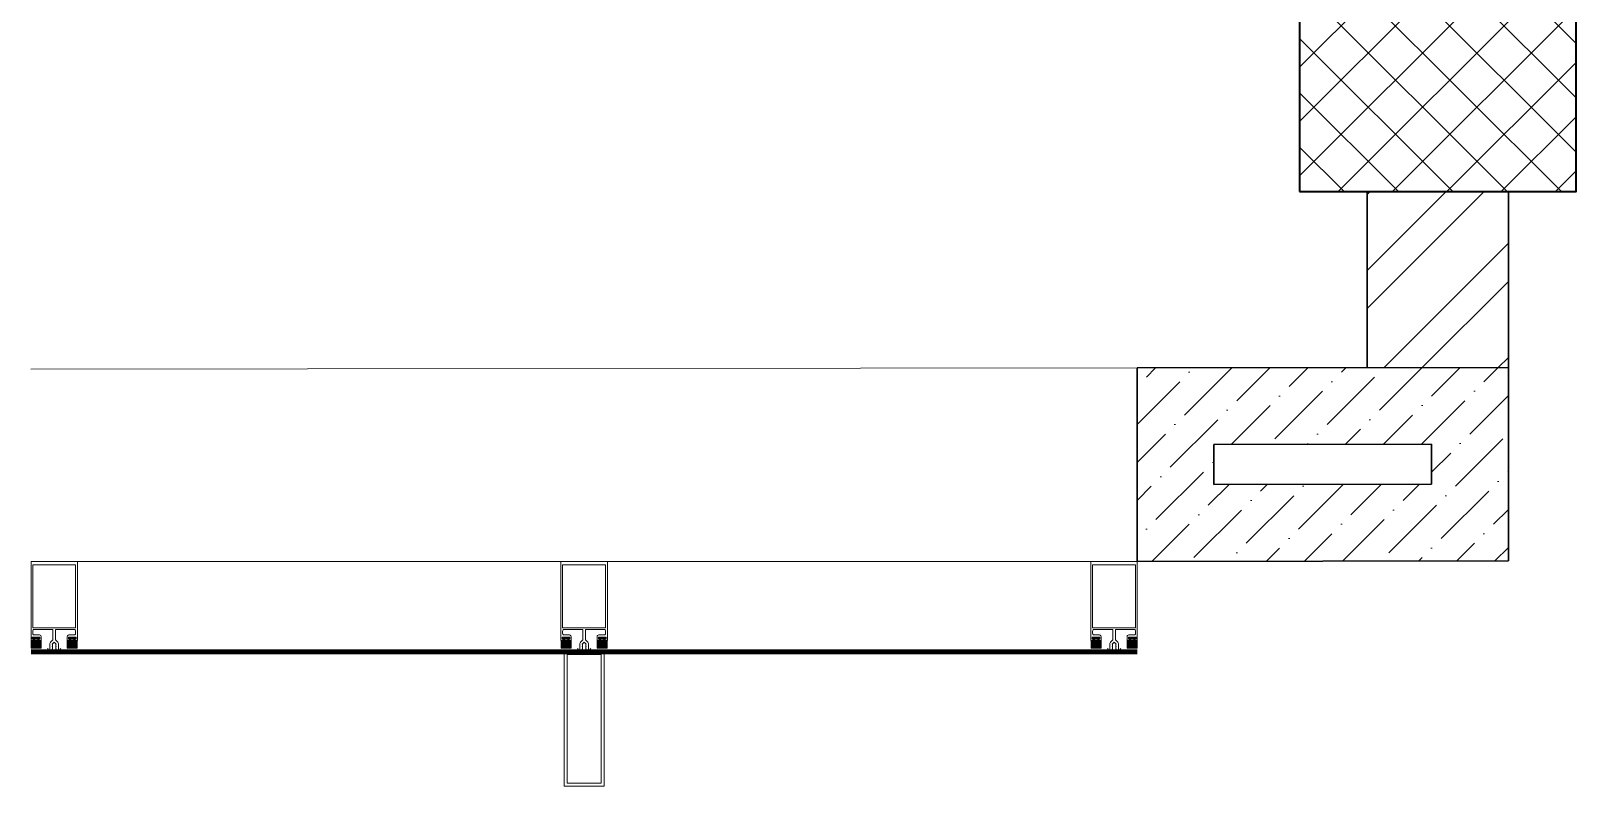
# Model space of a CAD drawing. Header units: millimetres. Extents: x 8275 to 147087, y -297470 to -191881.
# Drawn here: x 54468 to 56982, y -255717 to -254488 of the extents above; entities that cross this region are included whole.
import ezdxf

# ---------------------------------------------------------------- set-up
doc = ezdxf.new("R2010")
doc.units = ezdxf.units.MM
doc.header["$LTSCALE"] = 250
doc.header["$MEASUREMENT"] = 0
for name, color, linetype, lineweight in [('col', 6, 'Continuous', 40), ('ele', 51, 'Continuous', 18), ('hatch', 9, 'Continuous', 0), ('wall', 1, 'Continuous', 30), ('win', 4, 'Continuous', 20)]:
    doc.layers.add(name, color=color, linetype=linetype, lineweight=lineweight)
pattern_1 = [(45, (-6686.7244, -321362.3454), (2e-16, 2.326009148), [4.93421053, -1.64473684]), (135, (-6685.5614, -321361.1824), (2e-16, 2.326009148), [4.93421053, -1.64473684])]

# ---------------------------------------------------------------- blocks, each defined once
blk = doc.blocks.new('A$C31941232')
at = {"layer": 'hatch'}
h = blk.add_hatch(dxfattribs=at)
h.set_pattern_fill('ANSI37', color=256, scale=500, style=0)
h.set_pattern_definition([(45, (21686.71, 3084.37), (-44.194174, 44.194174), []), (135, (21686.71, 3084.37), (-44.194174, -44.194174), [])])
h.paths.add_polyline_path([(-82013.6, 5738.7), (-81563.6, 5738.7), (-81563.6, 6938.7), (-82013.6, 6938.7)])
at = {"layer": 'col', "elevation": 16013.2}
blk.add_lwpolyline([(-82013.6, 5738.7), (-81563.6, 5738.7), (-81563.6, 6938.7), (-82013.6, 6938.7)], close=True, dxfattribs=at)

msp = doc.modelspace()

# ---------------------------------------------------------------- hatches: boundary and pattern name
at = {"layer": 'hatch'}
h = msp.add_hatch(dxfattribs=at)
h.set_pattern_fill('ANSI32', color=256, scale=350, style=0)
h.set_pattern_definition([(45, (-6686.72, -321362.35), (-92.80777, 92.80777), []), (45, (-6624.85, -321362.35), (-92.80777, 92.80777), [])])
h.paths.add_polyline_path([(56872.4, -254749.3), (56642.4, -254749.3), (56642.3, -255035.5), (56872.3, -255035.5)])
h = msp.add_hatch(dxfattribs=at)
h.set_pattern_fill('ANSI36', color=256, scale=350, style=0)
h.set_pattern_definition([(45, (-6686.724, -321362.345), (23.201941, 85.073785), [109.375, -21.875, 0, -21.875])])
h.paths.add_polyline_path([(56872.3, -255350.5), (56268.1, -255350.5), (56268.1, -255036.2), (56872.3, -255036.2)])
h.paths.add_polyline_path([(56393.1, -255161), (56747.3, -255161), (56747.3, -255225.5), (56393.1, -255225.5)], flags=16)
h = msp.add_hatch(dxfattribs=at)
h.set_pattern_fill('AR-HBONE', color=256, scale=0.411184, style=0)
h.set_pattern_definition(pattern_1)
h.paths.add_polyline_path([(54474, -255477.9), (54474, -255479.9), (54479.5, -255479.9), (54479.5, -255477.9)], flags=16)
h.paths.add_polyline_path([(54538.3, -255477.9), (54538.3, -255479.9), (54532.9, -255479.9), (54532.9, -255477.9)], flags=16)
edge = h.paths.add_edge_path()
edge.add_arc((54484.3, -255492.1), 0.685, 180, 360, ccw=False)
edge.add_arc((54482.9, -255492.1), 0.685, 180, 360, ccw=False)
edge.add_arc((54481.6, -255492.1), 0.685, 180, 360, ccw=False)
edge.add_arc((54480.2, -255492.1), 0.685, -180, 0, ccw=False)
edge.add_arc((54478.8, -255492.1), 0.685, -180, 0, ccw=False)
edge.add_arc((54477.5, -255492.1), 0.685, 180, 360, ccw=False)
edge.add_arc((54476.1, -255492.1), 0.685, 180, 360, ccw=False)
edge.add_arc((54474.7, -255492.1), 0.685, -180, 0, ccw=False)
edge.add_arc((54473.3, -255492.1), 0.685, 180, 360, ccw=False)
edge.add_arc((54472, -255492.1), 0.685, -180, 0, ccw=False)
edge.add_arc((54470.6, -255492.1), 0.685, 180, 360, ccw=False)
edge.add_arc((54469.2, -255492.1), 0.685, -180, 0, ccw=False)
edge.add_line((54468.5, -255492.1), (54468.5, -255479.9))
edge.add_line((54468.5, -255479.9), (54472.4, -255479.9))
edge.add_line((54472.4, -255479.9), (54472.4, -255477.9))
edge.add_line((54472.4, -255477.9), (54470.6, -255477.9))
edge.add_line((54470.6, -255477.9), (54472.3, -255474.5))
edge.add_line((54472.3, -255474.5), (54481.2, -255474.5))
edge.add_line((54481.2, -255474.5), (54482.9, -255477.9))
edge.add_line((54482.9, -255477.9), (54481.2, -255477.9))
edge.add_line((54481.2, -255477.9), (54481.2, -255479.9))
edge.add_line((54481.2, -255479.9), (54485, -255479.9))
edge.add_line((54485, -255479.9), (54485, -255492.1))
edge.add_arc((54528.1, -255492.1), 0.685, 180, 360)
edge.add_arc((54529.4, -255492.1), 0.685, 180, 360)
edge.add_arc((54530.8, -255492.1), 0.685, 180, 360)
edge.add_arc((54532.2, -255492.1), 0.685, 180, 360)
edge.add_arc((54533.5, -255492.1), 0.685, 180, 360)
edge.add_arc((54534.9, -255492.1), 0.685, 180, 360)
edge.add_arc((54536.3, -255492.1), 0.685, 180, 360)
edge.add_arc((54537.7, -255492.1), 0.685, 180, 360)
edge.add_arc((54539, -255492.1), 0.685, 180, 360)
edge.add_arc((54540.4, -255492.1), 0.685, 180, 360)
edge.add_arc((54541.8, -255492.1), 0.685, 180, 360)
edge.add_arc((54543.1, -255492.1), 0.685, 180, 360)
edge.add_line((54543.8, -255492.1), (54543.8, -255479.9))
edge.add_line((54543.8, -255479.9), (54540, -255479.9))
edge.add_line((54540, -255479.9), (54540, -255477.9))
edge.add_line((54540, -255477.9), (54541.8, -255477.9))
edge.add_line((54541.8, -255477.9), (54540.1, -255474.5))
edge.add_line((54540.1, -255474.5), (54531.2, -255474.5))
edge.add_line((54531.2, -255474.5), (54529.4, -255477.9))
edge.add_line((54529.4, -255477.9), (54531.2, -255477.9))
edge.add_line((54531.2, -255477.9), (54531.2, -255479.9))
edge.add_line((54531.2, -255479.9), (54527.4, -255479.9))
edge.add_line((54527.4, -255479.9), (54527.4, -255492.1))
h = msp.add_hatch(dxfattribs=at)
h.set_pattern_fill('AR-HBONE', color=256, scale=0.411184, style=0)
h.set_pattern_definition(pattern_1)
h.paths.add_polyline_path([(55336.3, -255477.9), (55336.3, -255479.9), (55341.8, -255479.9), (55341.8, -255477.9)], flags=16)
h.paths.add_polyline_path([(55400.6, -255477.9), (55400.6, -255479.9), (55395.2, -255479.9), (55395.2, -255477.9)], flags=16)
edge = h.paths.add_edge_path()
edge.add_arc((55346.6, -255492.1), 0.685, 180, 360, ccw=False)
edge.add_arc((55345.2, -255492.1), 0.685, 180, 360, ccw=False)
edge.add_arc((55343.9, -255492.1), 0.685, 180, 360, ccw=False)
edge.add_arc((55342.5, -255492.1), 0.685, -180, 0, ccw=False)
edge.add_arc((55341.1, -255492.1), 0.685, -180, 0, ccw=False)
edge.add_arc((55339.8, -255492.1), 0.685, 180, 360, ccw=False)
edge.add_arc((55338.4, -255492.1), 0.685, 180, 360, ccw=False)
edge.add_arc((55337, -255492.1), 0.685, -180, 0, ccw=False)
edge.add_arc((55335.7, -255492.1), 0.685, 180, 360, ccw=False)
edge.add_arc((55334.3, -255492.1), 0.685, -180, 0, ccw=False)
edge.add_arc((55332.9, -255492.1), 0.685, 180, 360, ccw=False)
edge.add_arc((55331.5, -255492.1), 0.685, -180, 0, ccw=False)
edge.add_line((55330.9, -255492.1), (55330.9, -255479.9))
edge.add_line((55330.9, -255479.9), (55334.7, -255479.9))
edge.add_line((55334.7, -255479.9), (55334.7, -255477.9))
edge.add_line((55334.7, -255477.9), (55332.9, -255477.9))
edge.add_line((55332.9, -255477.9), (55334.6, -255474.5))
edge.add_line((55334.6, -255474.5), (55343.5, -255474.5))
edge.add_line((55343.5, -255474.5), (55345.2, -255477.9))
edge.add_line((55345.2, -255477.9), (55343.5, -255477.9))
edge.add_line((55343.5, -255477.9), (55343.5, -255479.9))
edge.add_line((55343.5, -255479.9), (55347.3, -255479.9))
edge.add_line((55347.3, -255479.9), (55347.3, -255492.1))
edge.add_arc((55390.4, -255492.1), 0.685, 180, 360)
edge.add_arc((55391.7, -255492.1), 0.685, 180, 360)
edge.add_arc((55393.1, -255492.1), 0.685, 180, 360)
edge.add_arc((55394.5, -255492.1), 0.685, 180, 360)
edge.add_arc((55395.9, -255492.1), 0.685, 180, 360)
edge.add_arc((55397.2, -255492.1), 0.685, 180, 360)
edge.add_arc((55398.6, -255492.1), 0.685, 180, 360)
edge.add_arc((55400, -255492.1), 0.685, 180, 360)
edge.add_arc((55401.3, -255492.1), 0.685, 180, 360)
edge.add_arc((55402.7, -255492.1), 0.685, 180, 360)
edge.add_arc((55404.1, -255492.1), 0.685, 180, 360)
edge.add_arc((55405.4, -255492.1), 0.685, 180, 360)
edge.add_line((55406.1, -255492.1), (55406.1, -255479.9))
edge.add_line((55406.1, -255479.9), (55402.3, -255479.9))
edge.add_line((55402.3, -255479.9), (55402.3, -255477.9))
edge.add_line((55402.3, -255477.9), (55404.1, -255477.9))
edge.add_line((55404.1, -255477.9), (55402.4, -255474.5))
edge.add_line((55402.4, -255474.5), (55393.5, -255474.5))
edge.add_line((55393.5, -255474.5), (55391.7, -255477.9))
edge.add_line((55391.7, -255477.9), (55393.5, -255477.9))
edge.add_line((55393.5, -255477.9), (55393.5, -255479.9))
edge.add_line((55393.5, -255479.9), (55389.7, -255479.9))
edge.add_line((55389.7, -255479.9), (55389.7, -255492.1))
h = msp.add_hatch(dxfattribs=at)
h.set_pattern_fill('AR-HBONE', color=256, scale=0.411184, style=0)
h.set_pattern_definition(pattern_1)
h.paths.add_polyline_path([(56198.6, -255477.9), (56198.6, -255479.9), (56204.1, -255479.9), (56204.1, -255477.9)], flags=16)
h.paths.add_polyline_path([(56263, -255477.9), (56263, -255479.9), (56257.5, -255479.9), (56257.5, -255477.9)], flags=16)
edge = h.paths.add_edge_path()
edge.add_arc((56208.9, -255492.1), 0.685, 180, 360, ccw=False)
edge.add_arc((56207.6, -255492.1), 0.685, 180, 360, ccw=False)
edge.add_arc((56206.2, -255492.1), 0.685, 180, 360, ccw=False)
edge.add_arc((56204.8, -255492.1), 0.685, -180, 0, ccw=False)
edge.add_arc((56203.4, -255492.1), 0.685, -180, 0, ccw=False)
edge.add_arc((56202.1, -255492.1), 0.685, 180, 360, ccw=False)
edge.add_arc((56200.7, -255492.1), 0.685, 180, 360, ccw=False)
edge.add_arc((56199.3, -255492.1), 0.685, -180, 0, ccw=False)
edge.add_arc((56198, -255492.1), 0.685, 180, 360, ccw=False)
edge.add_arc((56196.6, -255492.1), 0.685, -180, 0, ccw=False)
edge.add_arc((56195.2, -255492.1), 0.685, 180, 360, ccw=False)
edge.add_arc((56193.8, -255492.1), 0.685, -180, 0, ccw=False)
edge.add_line((56193.2, -255492.1), (56193.2, -255479.9))
edge.add_line((56193.2, -255479.9), (56197, -255479.9))
edge.add_line((56197, -255479.9), (56197, -255477.9))
edge.add_line((56197, -255477.9), (56195.2, -255477.9))
edge.add_line((56195.2, -255477.9), (56196.9, -255474.5))
edge.add_line((56196.9, -255474.5), (56205.8, -255474.5))
edge.add_line((56205.8, -255474.5), (56207.6, -255477.9))
edge.add_line((56207.6, -255477.9), (56205.8, -255477.9))
edge.add_line((56205.8, -255477.9), (56205.8, -255479.9))
edge.add_line((56205.8, -255479.9), (56209.6, -255479.9))
edge.add_line((56209.6, -255479.9), (56209.6, -255492.1))
edge.add_arc((56252.7, -255492.1), 0.685, 180, 360)
edge.add_arc((56254, -255492.1), 0.685, 180, 360)
edge.add_arc((56255.4, -255492.1), 0.685, 180, 360)
edge.add_arc((56256.8, -255492.1), 0.685, 180, 360)
edge.add_arc((56258.2, -255492.1), 0.685, 180, 360)
edge.add_arc((56259.5, -255492.1), 0.685, 180, 360)
edge.add_arc((56260.9, -255492.1), 0.685, 180, 360)
edge.add_arc((56262.3, -255492.1), 0.685, 180, 360)
edge.add_arc((56263.6, -255492.1), 0.685, 180, 360)
edge.add_arc((56265, -255492.1), 0.685, 180, 360)
edge.add_arc((56266.4, -255492.1), 0.685, 180, 360)
edge.add_arc((56267.8, -255492.1), 0.685, 180, 360)
edge.add_line((56268.4, -255492.1), (56268.4, -255479.9))
edge.add_line((56268.4, -255479.9), (56264.6, -255479.9))
edge.add_line((56264.6, -255479.9), (56264.6, -255477.9))
edge.add_line((56264.6, -255477.9), (56266.4, -255477.9))
edge.add_line((56266.4, -255477.9), (56264.7, -255474.5))
edge.add_line((56264.7, -255474.5), (56255.8, -255474.5))
edge.add_line((56255.8, -255474.5), (56254, -255477.9))
edge.add_line((56254, -255477.9), (56255.8, -255477.9))
edge.add_line((56255.8, -255477.9), (56255.8, -255479.9))
edge.add_line((56255.8, -255479.9), (56252, -255479.9))
edge.add_line((56252, -255479.9), (56252, -255492.1))

# ---------------------------------------------------------------- linework, layer by layer
at = {"layer": 'ele', "linetype": 'ByBlock', "ltscale": 100}
msp.add_line((56268.1, -255036.2, -11300.6), (54468.1, -255038.3, -11300.6), dxfattribs=at)
at = {"layer": 'wall'}
for p, q in [((56642.3, -254748, -11300.6), (56642.3, -255035.8, -11300.6)), ((56872.3, -254748, -11300.6), (56872.3, -255035.5, -11300.6)), ((56872.3, -255035.5, -11300.6), (56268.1, -255036.2, -11300.6)), ((56268.1, -255351.2, -11300.6), (56268.1, -255036.2, -11300.6)), ((56872.3, -255350.5, -11300.6), (56872.3, -255035.5, -11300.6)), ((56747.3, -255160.5, -11300.6), (56393.1, -255161, -11300.6)), ((56393.1, -255226, -11300.6), (56393.1, -255161, -11300.6)), ((56747.3, -255225.5, -11300.6), (56747.3, -255160.5, -11300.6)), ((56393.1, -255226, -11300.6), (56747.3, -255225.5, -11300.6)), ((56268.1, -255351.2, -11300.6), (56872.3, -255350.5, -11300.6))]:
    msp.add_line(p, q, dxfattribs=at)
at = {"layer": 'win'}
for p, q in [((54468.5, -255351.2, -11300.6), (56268.5, -255351.2, -11300.6)), ((54468.5, -255494.9, -11300.6), (56268.5, -255495, -11300.6)), ((56268.5, -255496.1, -11300.6), (54468.5, -255496, -11300.6)), ((56268.5, -255497.2, -11300.6), (54468.5, -255497.1, -11300.6)), ((56268.5, -255498.3, -11300.6), (54468.5, -255498.2, -11300.6)), ((56268.5, -255499.4, -11300.6), (54468.5, -255499.3, -11300.6)), ((56268.5, -255500.5, -11300.6), (54468.5, -255500.4, -11300.6)), ((56268.5, -255501.6, -11300.6), (54468.5, -255501.5, -11300.6)), ((54495.2, -255493, -11300.6), (54496.6, -255494.4, -11300.6)), ((54496.6, -255499.9, -11300.6), (54495.2, -255501.2, -11300.6)), ((54496.6, -255494.4, -11300.6), (54496.6, -255499.9, -11300.6)), ((54517.1, -255493, -11300.6), (54515.8, -255494.4, -11300.6)), ((54515.8, -255494.4, -11300.6), (54515.8, -255499.9, -11300.6)), ((54515.8, -255499.9, -11300.6), (54517.1, -255501.2, -11300.6)), ((55357.5, -255493, -11300.6), (55358.9, -255494.4, -11300.6)), ((55358.9, -255499.9, -11300.6), (55357.5, -255501.2, -11300.6)), ((55358.9, -255494.4, -11300.6), (55358.9, -255499.9, -11300.6)), ((55379.5, -255493, -11300.6), (55378.1, -255494.4, -11300.6)), ((55378.1, -255494.4, -11300.6), (55378.1, -255499.9, -11300.6)), ((55378.1, -255499.9, -11300.6), (55379.5, -255501.2, -11300.6)), ((56219.8, -255493, -11300.6), (56221.2, -255494.4, -11300.6)), ((56221.2, -255499.9, -11300.6), (56219.8, -255501.2, -11300.6)), ((56221.2, -255494.4, -11300.6), (56221.2, -255499.9, -11300.6)), ((56241.8, -255493, -11300.6), (56240.4, -255494.4, -11300.6)), ((56240.4, -255494.4, -11300.6), (56240.4, -255499.9, -11300.6)), ((56240.4, -255499.9, -11300.6), (56241.8, -255501.2, -11300.6))]:
    msp.add_line(p, q, dxfattribs=at)
at = {"layer": 'win', "elevation": -11300.6}
for points in [[(54508.9, -255489.3), (54509.5, -255489.8), (54508.9, -255490.4), (54508.9, -255493.1), (54509.5, -255493.6), (54508.9, -255494.2), (54508.9, -255496.9), (54509.5, -255497.5, 0.960671), (54513, -255497.3), (54513, -255484.7, 0.198912), (54512.3, -255483), (54509, -255479.6, -0.198912), (54508.2, -255477.9), (54508.2, -255462.1), (54538.7, -255462.1, -0.414214), (54541.1, -255464.6), (54541.1, -255468.6, -0.414214), (54538.7, -255471), (54529.9, -255471, 0.414214), (54527.4, -255473.5), (54527.4, -255479.9), (54531.3, -255479.9), (54531.3, -255477.9), (54529.5, -255477.9), (54529.5, -255474.5), (54541.8, -255474.5), (54541.8, -255477.9), (54540, -255477.9), (54540, -255479.9), (54543.9, -255479.9), (54543.9, -255351.2), (54468.5, -255351.2), (54468.5, -255479.9), (54472.3, -255479.9), (54472.3, -255477.9), (54470.5, -255477.9), (54470.5, -255474.5), (54482.9, -255474.5), (54482.9, -255477.9), (54481.1, -255477.9), (54481.1, -255479.9), (54484.9, -255479.9), (54484.9, -255473.5, 0.414214), (54482.5, -255471), (54473.7, -255471, -0.414214), (54471.2, -255468.6), (54471.2, -255464.6, -0.414214), (54473.7, -255462.1), (54504.1, -255462.1), (54504.1, -255477.9, -0.198912), (54503.4, -255479.6), (54500.1, -255483, 0.198912), (54499.3, -255484.7), (54499.3, -255497.3, 0.960671), (54502.9, -255497.5), (54503.4, -255496.9), (54503.4, -255494.2), (54502.9, -255493.6), (54503.4, -255493.1), (54503.4, -255490.4), (54502.9, -255489.8), (54503.4, -255489.3), (54503.4, -255486.5), (54502.9, -255486), (54506.2, -255482.7), (54509.5, -255486), (54508.9, -255486.5)], [(55371.2, -255489.3), (55371.8, -255489.8), (55371.2, -255490.4), (55371.2, -255493.1), (55371.8, -255493.6), (55371.2, -255494.2), (55371.2, -255496.9), (55371.8, -255497.5, 0.960671), (55375.3, -255497.3), (55375.3, -255484.7, 0.198912), (55374.6, -255483), (55371.3, -255479.6, -0.198912), (55370.5, -255477.9), (55370.5, -255462.1), (55401, -255462.1, -0.414214), (55403.4, -255464.6), (55403.4, -255468.6, -0.414214), (55401, -255471), (55392.2, -255471, 0.414214), (55389.7, -255473.5), (55389.7, -255479.9), (55393.6, -255479.9), (55393.6, -255477.9), (55391.8, -255477.9), (55391.8, -255474.5), (55404.1, -255474.5), (55404.1, -255477.9), (55402.3, -255477.9), (55402.3, -255479.9), (55406.2, -255479.9), (55406.2, -255351.2), (55330.8, -255351.2), (55330.8, -255479.9), (55334.6, -255479.9), (55334.6, -255477.9), (55332.9, -255477.9), (55332.9, -255474.5), (55345.2, -255474.5), (55345.2, -255477.9), (55343.4, -255477.9), (55343.4, -255479.9), (55347.2, -255479.9), (55347.2, -255473.5, 0.414214), (55344.8, -255471), (55336, -255471, -0.414214), (55333.5, -255468.6), (55333.5, -255464.6, -0.414214), (55336, -255462.1), (55366.4, -255462.1), (55366.4, -255477.9, -0.198912), (55365.7, -255479.6), (55362.4, -255483, 0.198912), (55361.6, -255484.7), (55361.6, -255497.3, 0.960671), (55365.2, -255497.5), (55365.8, -255496.9), (55365.8, -255494.2), (55365.2, -255493.6), (55365.8, -255493.1), (55365.8, -255490.4), (55365.2, -255489.8), (55365.8, -255489.3), (55365.8, -255486.5), (55365.2, -255486), (55368.5, -255482.7), (55371.8, -255486), (55371.2, -255486.5)], [(56233.5, -255489.3), (56234.1, -255489.8), (56233.5, -255490.4), (56233.5, -255493.1), (56234.1, -255493.6), (56233.5, -255494.2), (56233.5, -255496.9), (56234.1, -255497.5, 0.960671), (56237.7, -255497.3), (56237.7, -255484.7, 0.198912), (56236.9, -255483), (56233.6, -255479.6, -0.198912), (56232.9, -255477.9), (56232.9, -255462.1), (56263.3, -255462.1, -0.414214), (56265.8, -255464.6), (56265.8, -255468.6, -0.414214), (56263.3, -255471), (56254.5, -255471, 0.414214), (56252, -255473.5), (56252, -255479.9), (56255.9, -255479.9), (56255.9, -255477.9), (56254.1, -255477.9), (56254.1, -255474.5), (56266.4, -255474.5), (56266.4, -255477.9), (56264.7, -255477.9), (56264.7, -255479.9), (56268.5, -255479.9), (56268.5, -255351.2), (56193.1, -255351.2), (56193.1, -255479.9), (56196.9, -255479.9), (56196.9, -255477.9), (56195.2, -255477.9), (56195.2, -255474.5), (56207.5, -255474.5), (56207.5, -255477.9), (56205.7, -255477.9), (56205.7, -255479.9), (56209.6, -255479.9), (56209.6, -255473.5, 0.414214), (56207.1, -255471), (56198.3, -255471, -0.414214), (56195.8, -255468.6), (56195.8, -255464.6, -0.414214), (56198.3, -255462.1), (56228.7, -255462.1), (56228.7, -255477.9, -0.198912), (56228, -255479.6), (56224.7, -255483, 0.198912), (56223.9, -255484.7), (56223.9, -255497.3, 0.960671), (56227.5, -255497.5), (56228.1, -255496.9), (56228.1, -255494.2), (56227.5, -255493.6), (56228.1, -255493.1), (56228.1, -255490.4), (56227.5, -255489.8), (56228.1, -255489.3), (56228.1, -255486.5), (56227.5, -255486), (56230.8, -255482.7), (56234.1, -255486), (56233.5, -255486.5)]]:
    msp.add_lwpolyline(points, format="xyb", close=True, dxfattribs=at)
for points in [[(54471.2, -255356.7), (54471.2, -255459.4), (54541.1, -255459.4), (54541.1, -255356.7)], [(55333.5, -255356.7), (55333.5, -255459.4), (55403.4, -255459.4), (55403.4, -255356.7)], [(56195.8, -255356.7), (56195.8, -255459.4), (56265.8, -255459.4), (56265.8, -255356.7)], [(54474, -255477.9), (54474, -255479.9), (54479.5, -255479.9), (54479.5, -255477.9)], [(54538.3, -255477.9), (54538.3, -255479.9), (54532.9, -255479.9), (54532.9, -255477.9)], [(55336.3, -255477.9), (55336.3, -255479.9), (55341.8, -255479.9), (55341.8, -255477.9)], [(55400.6, -255477.9), (55400.6, -255479.9), (55395.2, -255479.9), (55395.2, -255477.9)], [(56198.6, -255477.9), (56198.6, -255479.9), (56204.1, -255479.9), (56204.1, -255477.9)], [(56263, -255477.9), (56263, -255479.9), (56257.5, -255479.9), (56257.5, -255477.9)]]:
    msp.add_lwpolyline(points, close=True, dxfattribs=at)
for points in [[(54485, -255492.1, -1), (54483.6, -255492.1, -1), (54482.3, -255492.1, -1), (54480.9, -255492.1, -1), (54479.5, -255492.1, -1), (54478.1, -255492.1, -1), (54476.8, -255492.1, -1), (54475.4, -255492.1, -1), (54474, -255492.1, -1), (54472.7, -255492.1, -1), (54471.3, -255492.1, -1), (54469.9, -255492.1, -1), (54468.5, -255492.1), (54468.5, -255479.9), (54472.3, -255479.9), (54472.3, -255477.9), (54470.6, -255477.9), (54472.3, -255474.5), (54481.2, -255474.5), (54482.9, -255477.9), (54481.1, -255477.9), (54481.1, -255479.9), (54485, -255479.9), (54485, -255492.1)], [(54527.4, -255492.1, 1), (54528.7, -255492.1, 1), (54530.1, -255492.1, 1), (54531.5, -255492.1, 1), (54532.9, -255492.1, 1), (54534.2, -255492.1, 1), (54535.6, -255492.1, 1), (54537, -255492.1, 1), (54538.3, -255492.1, 1), (54539.7, -255492.1, 1), (54541.1, -255492.1, 1), (54542.5, -255492.1, 1), (54543.8, -255492.1), (54543.8, -255479.9), (54540, -255479.9), (54540, -255477.9), (54541.8, -255477.9), (54540.1, -255474.5), (54531.2, -255474.5), (54529.4, -255477.9), (54531.2, -255477.9), (54531.2, -255479.9), (54527.4, -255479.9), (54527.4, -255492.1)], [(55347.3, -255492.1, -1), (55345.9, -255492.1, -1), (55344.6, -255492.1, -1), (55343.2, -255492.1, -1), (55341.8, -255492.1, -1), (55340.4, -255492.1, -1), (55339.1, -255492.1, -1), (55337.7, -255492.1, -1), (55336.3, -255492.1, -1), (55335, -255492.1, -1), (55333.6, -255492.1, -1), (55332.2, -255492.1, -1), (55330.9, -255492.1), (55330.9, -255479.9), (55334.6, -255479.9), (55334.6, -255477.9), (55332.9, -255477.9), (55334.6, -255474.5), (55343.5, -255474.5), (55345.2, -255477.9), (55343.4, -255477.9), (55343.4, -255479.9), (55347.3, -255479.9), (55347.3, -255492.1)], [(55389.7, -255492.1, 1), (55391.1, -255492.1, 1), (55392.4, -255492.1, 1), (55393.8, -255492.1, 1), (55395.2, -255492.1, 1), (55396.5, -255492.1, 1), (55397.9, -255492.1, 1), (55399.3, -255492.1, 1), (55400.6, -255492.1, 1), (55402, -255492.1, 1), (55403.4, -255492.1, 1), (55404.8, -255492.1, 1), (55406.1, -255492.1), (55406.1, -255479.9), (55402.3, -255479.9), (55402.3, -255477.9), (55404.1, -255477.9), (55402.4, -255474.5), (55393.5, -255474.5), (55391.7, -255477.9), (55393.5, -255477.9), (55393.5, -255479.9), (55389.7, -255479.9), (55389.7, -255492.1)], [(56209.6, -255492.1, -1), (56208.2, -255492.1, -1), (56206.9, -255492.1, -1), (56205.5, -255492.1, -1), (56204.1, -255492.1, -1), (56202.8, -255492.1, -1), (56201.4, -255492.1, -1), (56200, -255492.1, -1), (56198.6, -255492.1, -1), (56197.3, -255492.1, -1), (56195.9, -255492.1, -1), (56194.5, -255492.1, -1), (56193.2, -255492.1), (56193.2, -255479.9), (56196.9, -255479.9), (56196.9, -255477.9), (56195.2, -255477.9), (56196.9, -255474.5), (56205.8, -255474.5), (56207.6, -255477.9), (56205.7, -255477.9), (56205.7, -255479.9), (56209.6, -255479.9), (56209.6, -255492.1)], [(56252, -255492.1, 1), (56253.4, -255492.1, 1), (56254.7, -255492.1, 1), (56256.1, -255492.1, 1), (56257.5, -255492.1, 1), (56258.8, -255492.1, 1), (56260.2, -255492.1, 1), (56261.6, -255492.1, 1), (56263, -255492.1, 1), (56264.3, -255492.1, 1), (56265.7, -255492.1, 1), (56267.1, -255492.1, 1), (56268.4, -255492.1), (56268.4, -255479.9), (56264.6, -255479.9), (56264.6, -255477.9), (56266.4, -255477.9), (56264.7, -255474.5), (56255.8, -255474.5), (56254, -255477.9), (56255.8, -255477.9), (56255.8, -255479.9), (56252, -255479.9), (56252, -255492.1)]]:
    msp.add_lwpolyline(points, format="xyb", dxfattribs=at)
at = {"layer": 'win', "extrusion": (5.57819e-18, 4.27086e-05, 1), "elevation": -11314.4}
for points in [[(55401, -255716.6), (55401, -255497.3), (55336, -255497.3), (55336, -255716.6)], [(55396, -255711.6), (55396, -255502.3), (55341, -255502.3), (55341, -255711.6)]]:
    msp.add_lwpolyline(points, close=True, dxfattribs=at)
at = {"layer": 'win'}
for centre, radius, start, end in [((54506.2, -255556.2, -11300.6), 56, 78.7142, 101.2858), ((54506.2, -255558.9, -11300.6), 59.5, 80.3724, 99.6276), ((54499.6, -255521, -11300.6), 23.7, 90.5827, 97.2319), ((54499.2, -255509.6, -11300.6), 11.8, 89.2696, 102.9213), ((54500.1, -255516.9, -11300.6), 18.7, 91.462, 100.7613), ((54503.1, -255536.7, -11300.6), 38.2, 94.8062, 99.8319), ((54506.2, -255559.8, -11300.6), 61, 80.9489, 99.0511), ((54506.2, -255753, -11300.6), 254.6, 89.1895, 90.8105), ((54506.2, -255577.3, -11300.6), 79.4, 87.5658, 92.4342), ((54506.2, -255559.3, -11300.6), 62, 87.0118, 92.9882), ((54506.2, -255530.9, -11300.6), 34.1, 85.3872, 94.6128), ((54510.6, -255525.9, -11300.6), 27.3, 79.0292, 86.0298), ((54511.9, -255520, -11300.6), 21.7, 79.6267, 87.558), ((54512.5, -255513, -11300.6), 15.6, 77.8628, 87.9964), ((54513.2, -255507.3, -11300.6), 9.46, 74.1249, 91.2788), ((55368.5, -255556.2, -11300.6), 56, 78.7142, 101.2858), ((55368.5, -255558.9, -11300.6), 59.5, 80.3724, 99.6276), ((55361.9, -255521, -11300.6), 23.7, 90.5827, 97.2319), ((55361.5, -255509.6, -11300.6), 11.8, 89.2696, 102.9213), ((55362.4, -255516.9, -11300.6), 18.7, 91.462, 100.7613), ((55365.4, -255536.7, -11300.6), 38.2, 94.8062, 99.8319), ((55368.5, -255559.8, -11300.6), 61, 80.9489, 99.0511), ((55368.5, -255753, -11300.6), 254.6, 89.1895, 90.8105), ((55368.5, -255577.3, -11300.6), 79.4, 87.5658, 92.4342), ((55368.5, -255559.3, -11300.6), 62, 87.0118, 92.9882), ((55368.5, -255530.9, -11300.6), 34.1, 85.3872, 94.6128), ((55372.9, -255525.9, -11300.6), 27.3, 79.0292, 86.0298), ((55374.2, -255520, -11300.6), 21.7, 79.6267, 87.558), ((55374.8, -255513, -11300.6), 15.6, 77.8628, 87.9964), ((55375.5, -255507.3, -11300.6), 9.46, 74.1249, 91.2788), ((56230.8, -255556.2, -11300.6), 56, 78.7142, 101.2858), ((56230.8, -255558.9, -11300.6), 59.5, 80.3724, 99.6276), ((56224.2, -255521, -11300.6), 23.7, 90.5827, 97.2319), ((56223.9, -255509.6, -11300.6), 11.8, 89.2696, 102.9213), ((56224.7, -255516.9, -11300.6), 18.7, 91.462, 100.7613), ((56227.7, -255536.7, -11300.6), 38.2, 94.8062, 99.8319), ((56230.8, -255559.8, -11300.6), 61, 80.9489, 99.0511), ((56230.8, -255753, -11300.6), 254.6, 89.1895, 90.8105), ((56230.8, -255577.3, -11300.6), 79.4, 87.5658, 92.4342), ((56230.8, -255559.3, -11300.6), 62, 87.0118, 92.9882), ((56230.8, -255530.9, -11300.6), 34.1, 85.3872, 94.6128), ((56235.2, -255525.9, -11300.6), 27.3, 79.0292, 86.0298), ((56236.5, -255520, -11300.6), 21.7, 79.6267, 87.558), ((56237.8, -255507.3, -11300.6), 9.46, 74.1249, 91.2788), ((56237.1, -255513, -11300.6), 15.6, 77.8628, 87.9964)]:
    msp.add_arc(centre, radius, start, end, dxfattribs=at)

# ---------------------------------------------------------------- block references
at = {"layer": 'hatch'}
msp.add_blockref('A$C31941232', (138546.1, -260488, -11300.6), dxfattribs=at)

doc.saveas('drawing.dxf')
